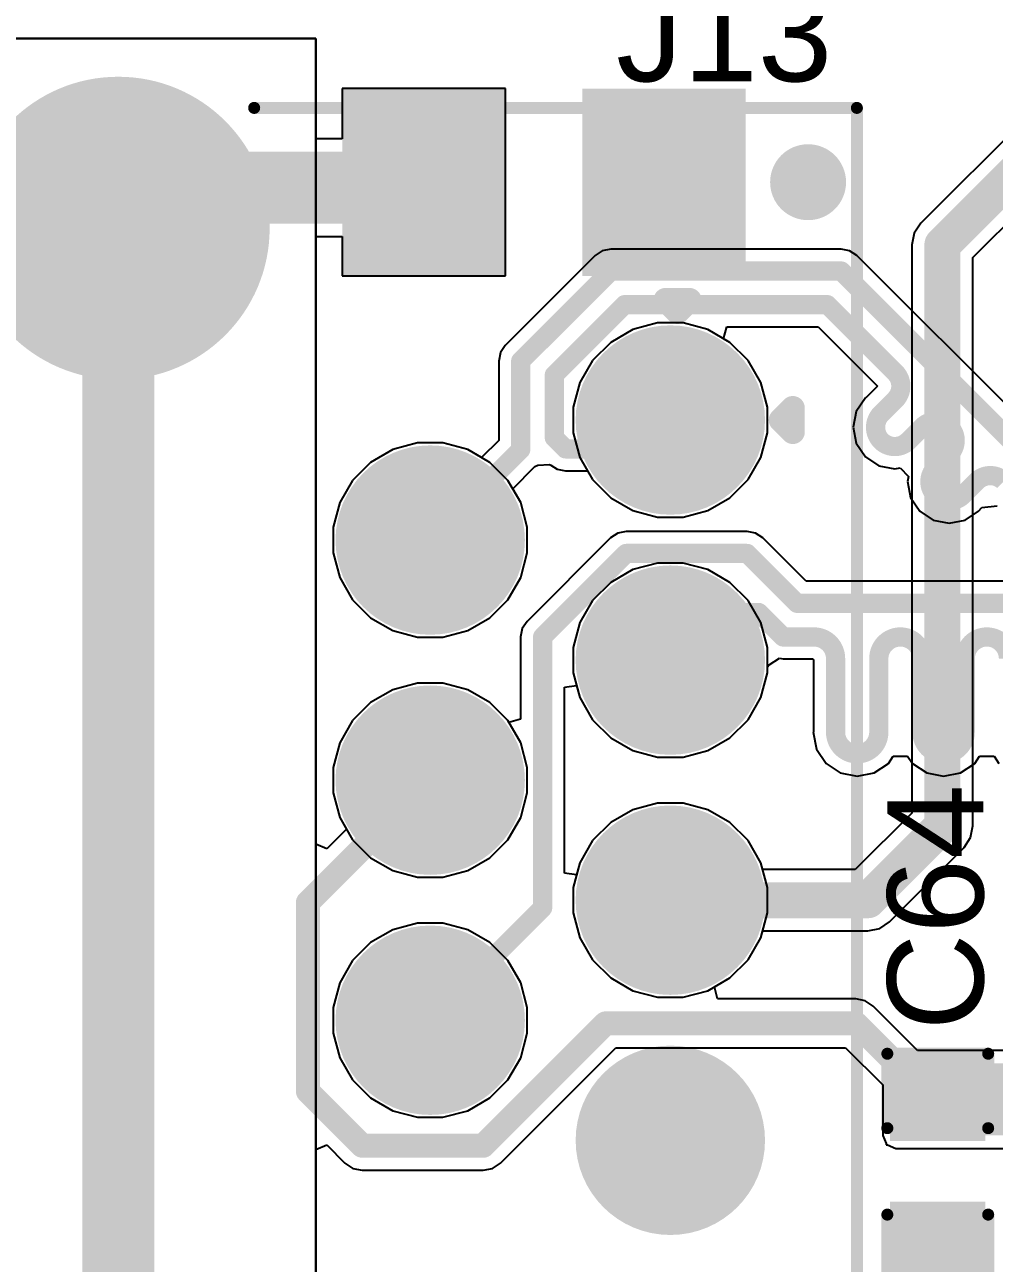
# Model space of a CAD drawing. Header units: millimetres. Extents: x -0.27 to 3.94, y -1.19 to 3.
# Drawn here: x 0.489 to 0.893, y 1.065 to 1.581 of the extents above; entities that cross this region are included whole.
import ezdxf

# ---------------------------------------------------------------- set-up
doc = ezdxf.new("R2010")
doc.units = ezdxf.units.MM
doc.header["$MEASUREMENT"] = 0
for name, color, linetype in [('BottomLayer', 5, 'Continuous'), ('BottomPaste', 16, 'Continuous'), ('BottomSolder', 6, 'Continuous'), ('MultiLayer', 9, 'Continuous'), ('PadHoleLayer', 156, 'Continuous'), ('TopLayer', 1, 'Continuous'), ('TopOverlay', 2, 'Continuous'), ('TopPaste', 8, 'Continuous'), ('TopSolder', 216, 'Continuous'), ('ViaHoleLayer', 16, 'Continuous')]:
    doc.layers.add(name, color=color, linetype=linetype)
doc.styles.add('Arial', font='', dxfattribs={"height": 0.2})
doc.styles.get('Arial').set_extended_font_data('Arial')

# ---------------------------------------------------------------- blocks, each defined once
blk = doc.blocks.new('HR861153C_134')
at = {"layer": 'BottomLayer'}
h = blk.add_hatch(color=5, dxfattribs=at)
edge = h.paths.add_edge_path()
edge.add_arc((0.3049213, -0.0253936), 0.0590551, 0, 360)
h = blk.add_hatch(color=5, dxfattribs=at)
edge = h.paths.add_edge_path()
edge.add_arc((-0.025, -0.1553149), 0.035433, 0, 360)
h = blk.add_hatch(color=5, dxfattribs=at)
edge = h.paths.add_edge_path()
edge.add_arc((0.075, -0.1553149), 0.035433, 0, 360)
h = blk.add_hatch(color=5, dxfattribs=at)
edge = h.paths.add_edge_path()
edge.add_arc((0.175, -0.1553149), 0.035433, 0, 360)
h = blk.add_hatch(color=5, dxfattribs=at)
edge = h.paths.add_edge_path()
edge.add_arc((-0.075, -0.2553149), 0.035433, 0, 360)
h = blk.add_hatch(color=5, dxfattribs=at)
edge = h.paths.add_edge_path()
edge.add_arc((0.025, -0.2553149), 0.035433, 0, 360)
h = blk.add_hatch(color=5, dxfattribs=at)
edge = h.paths.add_edge_path()
edge.add_arc((0.125, -0.2553149), 0.035433, 0, 360)
h = blk.add_hatch(color=5, dxfattribs=at)
edge = h.paths.add_edge_path()
edge.add_arc((0.225, -0.2553149), 0.035433, 0, 360)
at = {"layer": 'BottomSolder'}
h = blk.add_hatch(color=6, dxfattribs=at)
edge = h.paths.add_edge_path()
edge.add_arc((0.3049213, -0.0253936), 0.0630551, 0, 360)
h = blk.add_hatch(color=6, dxfattribs=at)
edge = h.paths.add_edge_path()
edge.add_arc((-0.025, -0.1553149), 0.039433, 0, 360)
h = blk.add_hatch(color=6, dxfattribs=at)
edge = h.paths.add_edge_path()
edge.add_arc((0.075, -0.1553149), 0.039433, 0, 360)
h = blk.add_hatch(color=6, dxfattribs=at)
edge = h.paths.add_edge_path()
edge.add_arc((0.175, -0.1553149), 0.039433, 0, 360)
h = blk.add_hatch(color=6, dxfattribs=at)
edge = h.paths.add_edge_path()
edge.add_arc((-0.075, -0.2553149), 0.039433, 0, 360)
h = blk.add_hatch(color=6, dxfattribs=at)
edge = h.paths.add_edge_path()
edge.add_arc((0.025, -0.2553149), 0.039433, 0, 360)
h = blk.add_hatch(color=6, dxfattribs=at)
edge = h.paths.add_edge_path()
edge.add_arc((0.125, -0.2553149), 0.039433, 0, 360)
h = blk.add_hatch(color=6, dxfattribs=at)
edge = h.paths.add_edge_path()
edge.add_arc((0.225, -0.2553149), 0.039433, 0, 360)
at = {"layer": 'MultiLayer'}
h = blk.add_hatch(color=9, dxfattribs=at)
edge = h.paths.add_edge_path()
edge.add_arc((0.3049213, -0.0253936), 0.0590551, 0, 360)
h = blk.add_hatch(color=9, dxfattribs=at)
edge = h.paths.add_edge_path()
edge.add_arc((-0.025, -0.1553149), 0.035433, 0, 360)
h = blk.add_hatch(color=9, dxfattribs=at)
edge = h.paths.add_edge_path()
edge.add_arc((0.075, -0.1553149), 0.035433, 0, 360)
h = blk.add_hatch(color=9, dxfattribs=at)
edge = h.paths.add_edge_path()
edge.add_arc((0.175, -0.1553149), 0.035433, 0, 360)
h = blk.add_hatch(color=9, dxfattribs=at)
edge = h.paths.add_edge_path()
edge.add_arc((-0.075, -0.2553149), 0.035433, 0, 360)
h = blk.add_hatch(color=9, dxfattribs=at)
edge = h.paths.add_edge_path()
edge.add_arc((0.025, -0.2553149), 0.035433, 0, 360)
h = blk.add_hatch(color=9, dxfattribs=at)
edge = h.paths.add_edge_path()
edge.add_arc((0.125, -0.2553149), 0.035433, 0, 360)
h = blk.add_hatch(color=9, dxfattribs=at)
edge = h.paths.add_edge_path()
edge.add_arc((0.225, -0.2553149), 0.035433, 0, 360)
at = {"layer": 'PadHoleLayer'}
h = blk.add_hatch(color=156, dxfattribs=at)
edge = h.paths.add_edge_path()
edge.add_arc((0.3049213, -0.0253936), 0.0320866, 0, 360)
h = blk.add_hatch(color=156, dxfattribs=at)
edge = h.paths.add_edge_path()
edge.add_arc((-0.025, -0.1553149), 0.0179134, 0, 360)
h = blk.add_hatch(color=156, dxfattribs=at)
edge = h.paths.add_edge_path()
edge.add_arc((0.075, -0.1553149), 0.0179134, 0, 360)
h = blk.add_hatch(color=156, dxfattribs=at)
edge = h.paths.add_edge_path()
edge.add_arc((0.175, -0.1553149), 0.0179134, 0, 360)
h = blk.add_hatch(color=156, dxfattribs=at)
edge = h.paths.add_edge_path()
edge.add_arc((-0.075, -0.2553149), 0.0179134, 0, 360)
h = blk.add_hatch(color=156, dxfattribs=at)
edge = h.paths.add_edge_path()
edge.add_arc((0.025, -0.2553149), 0.0179134, 0, 360)
h = blk.add_hatch(color=156, dxfattribs=at)
edge = h.paths.add_edge_path()
edge.add_arc((0.125, -0.2553149), 0.0179134, 0, 360)
h = blk.add_hatch(color=156, dxfattribs=at)
edge = h.paths.add_edge_path()
edge.add_arc((0.225, -0.2553149), 0.0179134, 0, 360)
at = {"layer": 'TopLayer'}
h = blk.add_hatch(color=1, dxfattribs=at)
edge = h.paths.add_edge_path()
edge.add_arc((0.3049213, -0.0253936), 0.0590551, 0, 360)
h = blk.add_hatch(color=1, dxfattribs=at)
edge = h.paths.add_edge_path()
edge.add_arc((-0.025, -0.1553149), 0.035433, 0, 360)
h = blk.add_hatch(color=1, dxfattribs=at)
edge = h.paths.add_edge_path()
edge.add_arc((0.075, -0.1553149), 0.035433, 0, 360)
h = blk.add_hatch(color=1, dxfattribs=at)
edge = h.paths.add_edge_path()
edge.add_arc((0.175, -0.1553149), 0.035433, 0, 360)
h = blk.add_hatch(color=1, dxfattribs=at)
edge = h.paths.add_edge_path()
edge.add_arc((-0.075, -0.2553149), 0.035433, 0, 360)
h = blk.add_hatch(color=1, dxfattribs=at)
edge = h.paths.add_edge_path()
edge.add_arc((0.025, -0.2553149), 0.035433, 0, 360)
h = blk.add_hatch(color=1, dxfattribs=at)
edge = h.paths.add_edge_path()
edge.add_arc((0.125, -0.2553149), 0.035433, 0, 360)
h = blk.add_hatch(color=1, dxfattribs=at)
edge = h.paths.add_edge_path()
edge.add_arc((0.225, -0.2553149), 0.035433, 0, 360)
at = {"layer": 'TopSolder'}
h = blk.add_hatch(color=216, dxfattribs=at)
edge = h.paths.add_edge_path()
edge.add_arc((0.3049213, -0.0253936), 0.0630551, 0, 360)
h = blk.add_hatch(color=216, dxfattribs=at)
edge = h.paths.add_edge_path()
edge.add_arc((-0.025, -0.1553149), 0.039433, 0, 360)
h = blk.add_hatch(color=216, dxfattribs=at)
edge = h.paths.add_edge_path()
edge.add_arc((0.075, -0.1553149), 0.039433, 0, 360)
h = blk.add_hatch(color=216, dxfattribs=at)
edge = h.paths.add_edge_path()
edge.add_arc((0.175, -0.1553149), 0.039433, 0, 360)
h = blk.add_hatch(color=216, dxfattribs=at)
edge = h.paths.add_edge_path()
edge.add_arc((-0.075, -0.2553149), 0.039433, 0, 360)
h = blk.add_hatch(color=216, dxfattribs=at)
edge = h.paths.add_edge_path()
edge.add_arc((0.025, -0.2553149), 0.039433, 0, 360)
h = blk.add_hatch(color=216, dxfattribs=at)
edge = h.paths.add_edge_path()
edge.add_arc((0.125, -0.2553149), 0.039433, 0, 360)
h = blk.add_hatch(color=216, dxfattribs=at)
edge = h.paths.add_edge_path()
edge.add_arc((0.225, -0.2553149), 0.039433, 0, 360)
at = {"layer": 'TopOverlay'}
for points, const_width in [([(0.355, -0.082), (0.355, -0.333)], 0.005), ([(0.275, -0.2533149), (0.27, -0.2583149)], 0.01), ([(0.275, -0.2533149), (0.275, -0.2633149)], 0.01), ([(0.27, -0.2583149), (0.275, -0.2633149)], 0.01), ([(0.225, -0.3013149), (0.22, -0.3063149)], 0.01), ([(0.225, -0.3013149), (0.23, -0.3063149)], 0.01), ([(0.22, -0.3063149), (0.23, -0.3063149)], 0.01), ([(-0.357, -0.333), (0.355, -0.333)], 0.005)]:
    blk.add_lwpolyline(points, dxfattribs=dict(at, const_width=const_width))
for points, const_width in [([(0.35375, -0.082, 1), (0.35625, -0.082, 1)], 0.0025), ([(0.2725, -0.2533149, 1), (0.2775, -0.2533149, 1)], 0.005), ([(0.2725, -0.2533149, 1), (0.2775, -0.2533149, 1)], 0.005), ([(0.2675, -0.2583149, 1), (0.2725, -0.2583149, 1)], 0.005), ([(0.2675, -0.2583149, 1), (0.2725, -0.2583149, 1)], 0.005), ([(0.2725, -0.2633149, 1), (0.2775, -0.2633149, 1)], 0.005), ([(0.2725, -0.2633149, 1), (0.2775, -0.2633149, 1)], 0.005), ([(0.2225, -0.3013149, 1), (0.2275, -0.3013149, 1)], 0.005), ([(0.2225, -0.3013149, 1), (0.2275, -0.3013149, 1)], 0.005), ([(0.2175, -0.3063149, 1), (0.2225, -0.3063149, 1)], 0.005), ([(0.2175, -0.3063149, 1), (0.2225, -0.3063149, 1)], 0.005), ([(0.2275, -0.3063149, 1), (0.2325, -0.3063149, 1)], 0.005), ([(0.2275, -0.3063149, 1), (0.2325, -0.3063149, 1)], 0.005), ([(0.35375, -0.333, 1), (0.35625, -0.333, 1)], 0.0025), ([(0.35375, -0.333, 1), (0.35625, -0.333, 1)], 0.0025)]:
    blk.add_lwpolyline(points, format="xyb", close=True, dxfattribs=dict(at, const_width=const_width))
blk = doc.blocks.new('C___0603_188')
at = {"layer": 'TopLayer'}
for points in [[(-0.015, 0.0175), (-0.015, -0.0175), (-0.045, -0.0175), (-0.045, 0.0175)], [(0.045, 0.0175), (0.045, -0.0175), (0.015, -0.0175), (0.015, 0.0175)]]:
    blk.add_hatch(color=1, dxfattribs=at).paths.add_polyline_path(points)
at = {"layer": 'TopPaste'}
for points in [[(-0.015, 0.0175), (-0.015, -0.0175), (-0.045, -0.0175), (-0.045, 0.0175)], [(0.045, 0.0175), (0.045, -0.0175), (0.015, -0.0175), (0.015, 0.0175)]]:
    blk.add_hatch(color=8, dxfattribs=at).paths.add_polyline_path(points)
at = {"layer": 'TopSolder'}
for points in [[(-0.0126378, 0.0198622), (-0.0126378, -0.0198622), (-0.0473622, -0.0198622), (-0.0473622, 0.0198622)], [(0.0473622, 0.0198622), (0.0473622, -0.0198622), (0.0126378, -0.0198622), (0.0126378, 0.0198622)]]:
    blk.add_hatch(color=216, dxfattribs=at).paths.add_polyline_path(points)
at = {"layer": 'TopOverlay', "const_width": 0.005}
for points in [[(-0.049, -0.021), (-0.049, 0.021)], [(-0.018, 0.021), (-0.049, 0.021)], [(0.049, 0.021), (0.018, 0.021)], [(0.049, -0.021), (0.049, 0.021)], [(-0.018, -0.021), (-0.049, -0.021)], [(0.049, -0.021), (0.018, -0.021)]]:
    blk.add_lwpolyline(points, dxfattribs=at)
at = {"layer": 'TopOverlay', "const_width": 0.0025}
for points in [[(-0.05025, 0.021, 1), (-0.04775, 0.021, 1)], [(-0.05025, 0.021, 1), (-0.04775, 0.021, 1)], [(-0.01925, 0.021, 1), (-0.01675, 0.021, 1)], [(0.01675, 0.021, 1), (0.01925, 0.021, 1)], [(0.04775, 0.021, 1), (0.05025, 0.021, 1)], [(0.04775, 0.021, 1), (0.05025, 0.021, 1)], [(-0.05025, -0.021, 1), (-0.04775, -0.021, 1)], [(-0.05025, -0.021, 1), (-0.04775, -0.021, 1)], [(-0.01925, -0.021, 1), (-0.01675, -0.021, 1)], [(0.01675, -0.021, 1), (0.01925, -0.021, 1)], [(0.04775, -0.021, 1), (0.05025, -0.021, 1)], [(0.04775, -0.021, 1), (0.05025, -0.021, 1)]]:
    blk.add_lwpolyline(points, format="xyb", close=True, dxfattribs=at)
blk = doc.blocks.new('C___1206_B_190')
at = {"layer": 'BottomLayer'}
for points in [[(-0.08, 0.035), (-0.02, 0.035), (-0.02, -0.035), (-0.08, -0.035)], [(0.02, 0.035), (0.08, 0.035), (0.08, -0.035), (0.02, -0.035)]]:
    blk.add_hatch(color=5, dxfattribs=at).paths.add_polyline_path(points)
at = {"layer": 'BottomPaste'}
for points in [[(-0.08, 0.035), (-0.02, 0.035), (-0.02, -0.035), (-0.08, -0.035)], [(0.02, 0.035), (0.08, 0.035), (0.08, -0.035), (0.02, -0.035)]]:
    blk.add_hatch(color=16, dxfattribs=at).paths.add_polyline_path(points)
at = {"layer": 'BottomSolder'}
for points in [[(-0.084, 0.039), (-0.016, 0.039), (-0.016, -0.039), (-0.084, -0.039)], [(0.016, 0.039), (0.084, 0.039), (0.084, -0.039), (0.016, -0.039)]]:
    blk.add_hatch(color=6, dxfattribs=at).paths.add_polyline_path(points)

msp = doc.modelspace()

# ---------------------------------------------------------------- hatches: boundary and pattern name
at = {"layer": 'BottomLayer'}
h = msp.add_hatch(color=5, dxfattribs=at)
edge = h.paths.add_edge_path()
edge.add_arc((0.8150005, 1.5150002), 0.011811, 0, 360)
at = {"layer": 'BottomSolder'}
h = msp.add_hatch(color=6, dxfattribs=at)
edge = h.paths.add_edge_path()
edge.add_arc((0.8150005, 1.5150002), 0.015811, 0, 360)
at = {"layer": 'TopLayer'}
h = msp.add_hatch(color=1, dxfattribs=at)
edge = h.paths.add_edge_path()
edge.add_arc((0.8150005, 1.5150002), 0.011811, 0, 360)
msp.add_hatch(color=1, dxfattribs=at).paths.add_polyline_path([(0.8515005, 1.1180002), (0.9365005, 1.1180002), (0.9365005, 1.1480002), (0.8515005, 1.1480002)])
at = {"layer": 'TopSolder'}
h = msp.add_hatch(color=216, dxfattribs=at)
edge = h.paths.add_edge_path()
edge.add_arc((0.8150005, 1.5150002), 0.015811, 0, 360)
at = {"layer": 'ViaHoleLayer'}
h = msp.add_hatch(color=16, dxfattribs=at)
edge = h.paths.add_edge_path()
edge.add_arc((0.8150005, 1.5150002), 0.0059055, 0, 360)

# ---------------------------------------------------------------- linework, layer by layer
at = {"layer": 'BottomLayer'}
for p, q in [((0, 1.5748002), (0.6099969, 1.5748002)), ((0.6099969, 1.5748002), (0.3597906, 1.5748002)), ((0.6099969, 1.5748002), (0.6100006, 0.8100002)), ((0.6099971, 1.5331173), (0.6099969, 1.5748002)), ((0.6890005, 1.5540002), (0.6210005, 1.5540002)), ((0.6210005, 1.5540002), (0.6210005, 1.5331173)), ((0.6890005, 1.4760002), (0.6890005, 1.5540002)), ((0.9060295, 1.5420122), (0.8619149, 1.4978976)), ((0.6210005, 1.5331173), (0.6099971, 1.5331173)), ((0.8836718, 1.4836065), (0.9203206, 1.5202553)), ((0.8619149, 1.4978976), (0.8591521, 1.4937629)), ((0.6100006, 0.8100003), (0.6099973, 1.4923337)), ((0.6099973, 1.4923337), (0.6210005, 1.4923337)), ((0.6210005, 1.4923337), (0.6210005, 1.4760002)), ((0.8591521, 1.4937629), (0.858182, 1.4888856)), ((0.858182, 1.4888856), (0.858182, 1.2522091)), ((0.8836718, 1.24693), (0.8836718, 1.4836065)), ((0.6210005, 1.4760002), (0.6890005, 1.4760002)), ((0.7523073, 1.4563781), (0.7420238, 1.4536227)), ((0.7629535, 1.4563781), (0.7523073, 1.4563781)), ((0.773237, 1.4536227), (0.7629535, 1.4563781)), ((0.7420238, 1.4536227), (0.732804, 1.4482996)), ((0.7824568, 1.4482996), (0.773237, 1.4536227)), ((0.732804, 1.4482996), (0.7252759, 1.4407715)), ((0.7899849, 1.4407715), (0.7824568, 1.4482996)), ((0.7252759, 1.4407715), (0.7199528, 1.4315517)), ((0.795308, 1.4315517), (0.7899849, 1.4407715)), ((0.7199528, 1.4315517), (0.7171974, 1.4212682)), ((0.7980634, 1.4212682), (0.795308, 1.4315517)), ((0.7171974, 1.4212682), (0.7171974, 1.410622)), ((0.7980634, 1.410622), (0.7980634, 1.4212682)), ((0.7171974, 1.410622), (0.7199528, 1.4003385)), ((0.795308, 1.4003385), (0.7980634, 1.410622)), ((0.6420238, 1.4036227), (0.632804, 1.3982996)), ((0.6523073, 1.4063781), (0.6420238, 1.4036227)), ((0.6629535, 1.4063781), (0.6523073, 1.4063781)), ((0.673237, 1.4036227), (0.6629535, 1.4063781)), ((0.6824568, 1.3982996), (0.673237, 1.4036227)), ((0.632804, 1.3982996), (0.6252759, 1.3907715)), ((0.6899849, 1.3907715), (0.6824568, 1.3982996)), ((0.7199528, 1.4003385), (0.7252759, 1.3911187)), ((0.7899849, 1.3911187), (0.795308, 1.4003385)), ((0.6252759, 1.3907715), (0.6199528, 1.3815517)), ((0.695308, 1.3815517), (0.6899849, 1.3907715)), ((0.7252759, 1.3911187), (0.732804, 1.3835906)), ((0.7824568, 1.3835906), (0.7899849, 1.3911187)), ((0.732804, 1.3835906), (0.7420238, 1.3782675)), ((0.773237, 1.3782675), (0.7824568, 1.3835906)), ((0.6199528, 1.3815517), (0.6171974, 1.3712682)), ((0.6980634, 1.3712682), (0.695308, 1.3815517)), ((0.7420238, 1.3782675), (0.7523073, 1.3755121)), ((0.7629535, 1.3755121), (0.773237, 1.3782675)), ((0.7523073, 1.3755121), (0.7629535, 1.3755121)), ((0.6171974, 1.3712682), (0.6171974, 1.360622)), ((0.6980634, 1.360622), (0.6980634, 1.3712682)), ((0.6171974, 1.360622), (0.6199528, 1.3503385)), ((0.695308, 1.3503385), (0.6980634, 1.360622)), ((0.7420238, 1.3536227), (0.732804, 1.3482996)), ((0.7523073, 1.3563781), (0.7420238, 1.3536227)), ((0.7629535, 1.3563781), (0.7523073, 1.3563781)), ((0.773237, 1.3536227), (0.7629535, 1.3563781)), ((0.7824568, 1.3482996), (0.773237, 1.3536227)), ((0.6199528, 1.3503385), (0.6252759, 1.3411187)), ((0.6899849, 1.3411187), (0.695308, 1.3503385)), ((0.732804, 1.3482996), (0.7252759, 1.3407715)), ((0.7899849, 1.3407715), (0.7824568, 1.3482996)), ((0.6252759, 1.3411187), (0.632804, 1.3335906)), ((0.6824568, 1.3335906), (0.6899849, 1.3411187)), ((0.7252759, 1.3407715), (0.7199528, 1.3315517)), ((0.795308, 1.3315517), (0.7899849, 1.3407715)), ((0.632804, 1.3335906), (0.6420238, 1.3282675)), ((0.673237, 1.3282675), (0.6824568, 1.3335906)), ((0.7199528, 1.3315517), (0.7171974, 1.3212682)), ((0.7980634, 1.3212682), (0.795308, 1.3315517)), ((0.6420238, 1.3282675), (0.6523073, 1.3255121)), ((0.6629535, 1.3255121), (0.673237, 1.3282675)), ((0.6523073, 1.3255121), (0.6629535, 1.3255121)), ((0.7171974, 1.3212682), (0.7171974, 1.310622)), ((0.7980634, 1.310622), (0.7980634, 1.3212682)), ((0.7171974, 1.310622), (0.7199528, 1.3003385)), ((0.795308, 1.3003385), (0.7980634, 1.310622)), ((0.6523073, 1.3063781), (0.6420238, 1.3036227)), ((0.6629535, 1.3063781), (0.6523073, 1.3063781)), ((0.673237, 1.3036227), (0.6629535, 1.3063781)), ((0.6420238, 1.3036227), (0.632804, 1.2982996)), ((0.6824568, 1.2982996), (0.673237, 1.3036227)), ((0.7199528, 1.3003385), (0.7252759, 1.2911187)), ((0.7899849, 1.2911187), (0.795308, 1.3003385)), ((0.632804, 1.2982996), (0.6252759, 1.2907715)), ((0.6899849, 1.2907715), (0.6824568, 1.2982996)), ((0.6252759, 1.2907715), (0.6199528, 1.2815517)), ((0.695308, 1.2815517), (0.6899849, 1.2907715)), ((0.7252759, 1.2911187), (0.732804, 1.2835906)), ((0.7824568, 1.2835906), (0.7899849, 1.2911187)), ((0.6199528, 1.2815517), (0.6171974, 1.2712682)), ((0.6980634, 1.2712682), (0.695308, 1.2815517)), ((0.732804, 1.2835906), (0.7420238, 1.2782675)), ((0.773237, 1.2782675), (0.7824568, 1.2835906)), ((0.7420238, 1.2782675), (0.7523073, 1.2755121)), ((0.7523073, 1.2755121), (0.7629535, 1.2755121)), ((0.7629535, 1.2755121), (0.773237, 1.2782675)), ((0.6171974, 1.2712682), (0.6171974, 1.260622)), ((0.6980634, 1.260622), (0.6980634, 1.2712682)), ((0.6171974, 1.260622), (0.6199528, 1.2503385)), ((0.695308, 1.2503385), (0.6980634, 1.260622)), ((0.7420238, 1.2536227), (0.732804, 1.2482996)), ((0.7523073, 1.2563781), (0.7420238, 1.2536227)), ((0.7629535, 1.2563781), (0.7523073, 1.2563781)), ((0.773237, 1.2536227), (0.7629535, 1.2563781)), ((0.7824568, 1.2482996), (0.773237, 1.2536227)), ((0.6199528, 1.2503385), (0.6252759, 1.2411187)), ((0.6899849, 1.2411187), (0.695308, 1.2503385)), ((0.858182, 1.2522091), (0.8346629, 1.22869)), ((0.732804, 1.2482996), (0.7252759, 1.2407715)), ((0.7899849, 1.2407715), (0.7824568, 1.2482996)), ((0.8827017, 1.2420527), (0.8836718, 1.24693)), ((0.6252759, 1.2411187), (0.632804, 1.2335906)), ((0.6824568, 1.2335906), (0.6899849, 1.2411187)), ((0.7252759, 1.2407715), (0.7199528, 1.2315517)), ((0.795308, 1.2315517), (0.7899849, 1.2407715)), ((0.8799389, 1.237918), (0.8827017, 1.2420527)), ((0.632804, 1.2335906), (0.6420238, 1.2282675)), ((0.673237, 1.2282675), (0.6824568, 1.2335906)), ((0.848954, 1.2069331), (0.8799389, 1.237918)), ((0.6420238, 1.2282675), (0.6523073, 1.2255121)), ((0.6629535, 1.2255121), (0.673237, 1.2282675)), ((0.7199528, 1.2315517), (0.7171974, 1.2212682)), ((0.7960748, 1.22869), (0.795308, 1.2315517)), ((0.8346629, 1.22869), (0.7960748, 1.22869)), ((0.6523073, 1.2255121), (0.6629535, 1.2255121)), ((0.7171974, 1.2212682), (0.7171974, 1.210622)), ((0.7171974, 1.210622), (0.7199528, 1.2003385)), ((0.6420238, 1.2036227), (0.632804, 1.1982996)), ((0.6523073, 1.2063781), (0.6420238, 1.2036227)), ((0.6629535, 1.2063781), (0.6523073, 1.2063781)), ((0.673237, 1.2036227), (0.6629535, 1.2063781)), ((0.6824568, 1.1982996), (0.673237, 1.2036227)), ((0.795308, 1.2003385), (0.7960748, 1.2032002)), ((0.7960748, 1.2032002), (0.839942, 1.2032002)), ((0.839942, 1.2032002), (0.8448193, 1.2041703)), ((0.8448193, 1.2041703), (0.848954, 1.2069331)), ((0.632804, 1.1982996), (0.6252759, 1.1907715)), ((0.6899849, 1.1907715), (0.6824568, 1.1982996)), ((0.7199528, 1.2003385), (0.7252759, 1.1911187)), ((0.7899849, 1.1911187), (0.795308, 1.2003385)), ((0.6252759, 1.1907715), (0.6199528, 1.1815517)), ((0.695308, 1.1815517), (0.6899849, 1.1907715)), ((0.7252759, 1.1911187), (0.732804, 1.1835906)), ((0.7824568, 1.1835906), (0.7899849, 1.1911187)), ((0.6199528, 1.1815517), (0.6171974, 1.1712682)), ((0.6980634, 1.1712682), (0.695308, 1.1815517)), ((0.732804, 1.1835906), (0.7420238, 1.1782675)), ((0.773237, 1.1782675), (0.7824568, 1.1835906)), ((0.7420238, 1.1782675), (0.7523073, 1.1755121)), ((0.7629535, 1.1755121), (0.773237, 1.1782675)), ((0.6171974, 1.1712682), (0.6171974, 1.160622)), ((0.6980634, 1.160622), (0.6980634, 1.1712682)), ((0.7523073, 1.1755121), (0.7629535, 1.1755121)), ((0.6171974, 1.160622), (0.6199528, 1.1503385)), ((0.695308, 1.1503385), (0.6980634, 1.160622)), ((0.6199528, 1.1503385), (0.6252759, 1.1411187)), ((0.6899849, 1.1411187), (0.695308, 1.1503385)), ((0.6252759, 1.1411187), (0.632804, 1.1335906)), ((0.6824568, 1.1335906), (0.6899849, 1.1411187)), ((0.632804, 1.1335906), (0.6420238, 1.1282675)), ((0.673237, 1.1282675), (0.6824568, 1.1335906)), ((0.6420238, 1.1282675), (0.6523073, 1.1255121)), ((0.6523073, 1.1255121), (0.6629535, 1.1255121)), ((0.6629535, 1.1255121), (0.673237, 1.1282675))]:
    msp.add_line(p, q, dxfattribs=at)
for points, const_width in [([(0.8709269, 1.4888856), (0.9150415, 1.5330002)], 0.015), ([(0.5277091, 1.4958664), (0.5445682, 1.5127255)], 0.03), ([(0.5445682, 1.5127255), (0.6527258, 1.5127255)], 0.03), ([(0.6527258, 1.5127255), (0.6550005, 1.5150002)], 0.03), ([(0.5277091, 0.8860238), (0.5277091, 1.4958664)], 0.03), ([(0.8709269, 1.24693), (0.8709269, 1.4888856)], 0.015), ([(0.839942, 1.2159451), (0.8709269, 1.24693)], 0.015), ([(0.7576304, 1.2159451), (0.839942, 1.2159451)], 0.015)]:
    msp.add_lwpolyline(points, dxfattribs=dict(at, const_width=const_width))
for points, const_width in [([(0.5370682, 1.5127255, 1), (0.5520682, 1.5127255, 1)], 0.015), ([(0.5370682, 1.5127255, 1), (0.5520682, 1.5127255, 1)], 0.015), ([(0.6452258, 1.5127255, 1), (0.6602258, 1.5127255, 1)], 0.015), ([(0.6452258, 1.5127255, 1), (0.6602258, 1.5127255, 1)], 0.015), ([(0.6475005, 1.5150002, 1), (0.6625005, 1.5150002, 1)], 0.015), ([(0.5202091, 1.4958664, 1), (0.5352091, 1.4958664, 1)], 0.015), ([(0.5202091, 1.4958664, 1), (0.5352091, 1.4958664, 1)], 0.015), ([(0.8671769, 1.4888856, 1), (0.8746769, 1.4888856, 1)], 0.0075), ([(0.8671769, 1.4888856, 1), (0.8746769, 1.4888856, 1)], 0.0075), ([(0.8671769, 1.24693, 1), (0.8746769, 1.24693, 1)], 0.0075), ([(0.8671769, 1.24693, 1), (0.8746769, 1.24693, 1)], 0.0075), ([(0.7538804, 1.2159451, 1), (0.7613804, 1.2159451, 1)], 0.0075), ([(0.836192, 1.2159451, 1), (0.843692, 1.2159451, 1)], 0.0075), ([(0.836192, 1.2159451, 1), (0.843692, 1.2159451, 1)], 0.0075)]:
    msp.add_lwpolyline(points, format="xyb", close=True, dxfattribs=dict(at, const_width=const_width))
at = {"layer": 'TopLayer'}
for p, q in [((0, 1.5748002), (0.6099969, 1.5748002)), ((0.6099969, 1.5748002), (0.0463334, 1.5748002)), ((0.6099969, 1.5748002), (0.6100006, 0.8100002)), ((0.6099985, 1.2392653), (0.6099969, 1.5748002)), ((0.7292945, 1.486478), (0.7263175, 1.4844888)), ((0.7328061, 1.4871765), (0.7292945, 1.486478)), ((0.8287994, 1.4871765), (0.7328061, 1.4871765)), ((0.832311, 1.486478), (0.8287994, 1.4871765)), ((0.835288, 1.4844888), (0.832311, 1.486478)), ((0.7263175, 1.4844888), (0.6888281, 1.4469994)), ((0.9248849, 1.3948919), (0.835288, 1.4844888)), ((0.7798167, 1.4498239), (0.7811565, 1.4548239)), ((0.7811565, 1.4548239), (0.8191996, 1.4548239)), ((0.8191996, 1.4548239), (0.8439652, 1.4300583)), ((0.7824568, 1.4482996), (0.7798167, 1.4498239)), ((0.6888281, 1.4469994), (0.6868389, 1.4440224)), ((0.7899849, 1.4407715), (0.7824568, 1.4482996)), ((0.6868389, 1.4440224), (0.6861404, 1.4405108)), ((0.6861404, 1.4405108), (0.6861404, 1.4074323)), ((0.795308, 1.4315517), (0.7899849, 1.4407715)), ((0.7980634, 1.4212682), (0.795308, 1.4315517)), ((0.8439652, 1.4300583), (0.8390671, 1.4251602)), ((0.8388454, 1.4251601), (0.8350882, 1.419537)), ((0.8390671, 1.4251602), (0.8388453, 1.4251603)), ((0.8388453, 1.4251603), (0.8388454, 1.4251601)), ((0.7980634, 1.410622), (0.7980634, 1.4212682)), ((0.8350882, 1.419537), (0.8337688, 1.4129039)), ((0.795308, 1.4003385), (0.7980634, 1.410622)), ((0.8337688, 1.4129039), (0.8350882, 1.4062708)), ((0.6420238, 1.4036227), (0.632804, 1.3982996)), ((0.6523073, 1.4063781), (0.6420238, 1.4036227)), ((0.6629535, 1.4063781), (0.6523073, 1.4063781)), ((0.673237, 1.4036227), (0.6629535, 1.4063781)), ((0.6790022, 1.4002941), (0.673237, 1.4036227)), ((0.6861404, 1.4074323), (0.6790022, 1.4002941)), ((0.8350882, 1.4062708), (0.8388452, 1.400648)), ((0.632804, 1.3982996), (0.6252759, 1.3907715)), ((0.7899849, 1.3911187), (0.795308, 1.4003385)), ((0.8388452, 1.400648), (0.838845, 1.4006478)), ((0.838845, 1.4006478), (0.8388453, 1.4006474)), ((0.8388453, 1.4006474), (0.8444687, 1.3968903)), ((0.6919794, 1.3873169), (0.7012667, 1.3966042)), ((0.7012667, 1.3966042), (0.7025075, 1.3971778)), ((0.7025075, 1.3971778), (0.7073277, 1.3974183)), ((0.7073277, 1.3974183), (0.7078565, 1.3971991)), ((0.7078565, 1.3971991), (0.7104913, 1.3954385)), ((0.7104913, 1.3954385), (0.714003, 1.39474)), ((0.714003, 1.39474), (0.7231851, 1.39474)), ((0.7231851, 1.39474), (0.7252759, 1.3911187)), ((0.8444687, 1.3968903), (0.8511018, 1.3955709)), ((0.8511018, 1.3955709), (0.8532973, 1.3960076)), ((0.8532973, 1.3960076), (0.8568329, 1.392472)), ((0.6252759, 1.3907715), (0.6199528, 1.3815517)), ((0.7252759, 1.3911187), (0.732804, 1.3835906)), ((0.7824568, 1.3835906), (0.7899849, 1.3911187)), ((0.8568329, 1.392472), (0.8563962, 1.3902765)), ((0.8563962, 1.3902765), (0.8577156, 1.3836434)), ((0.695308, 1.3815517), (0.6919794, 1.3873169)), ((0.732804, 1.3835906), (0.7420238, 1.3782675)), ((0.773237, 1.3782675), (0.7824568, 1.3835906)), ((0.8577156, 1.3836434), (0.8614726, 1.3780206)), ((0.6199528, 1.3815517), (0.6171974, 1.3712682)), ((0.6980634, 1.3712682), (0.695308, 1.3815517)), ((0.7420238, 1.3782675), (0.7523073, 1.3755121)), ((0.7629535, 1.3755121), (0.773237, 1.3782675)), ((0.8614726, 1.3780206), (0.8614724, 1.3780204)), ((0.8614724, 1.3780204), (0.8614727, 1.37802)), ((0.8614727, 1.37802), (0.8670961, 1.3742629)), ((0.8803623, 1.3742629), (0.8859853, 1.3780201)), ((0.8859853, 1.3780201), (0.8859854, 1.37802)), ((0.8859854, 1.37802), (0.8874127, 1.3795397)), ((0.8874127, 1.3795397), (0.8938022, 1.3802213)), ((0.7523073, 1.3755121), (0.7629535, 1.3755121)), ((0.8670961, 1.3742629), (0.8737292, 1.3729435)), ((0.8737292, 1.3729435), (0.8803623, 1.3742629)), ((0.6171974, 1.3712682), (0.6171974, 1.360622)), ((0.6980634, 1.360622), (0.6980634, 1.3712682)), ((0.7357141, 1.368856), (0.7327371, 1.3668668)), ((0.7392257, 1.3695545), (0.7357141, 1.368856)), ((0.7896225, 1.3695545), (0.7392257, 1.3695545)), ((0.7931342, 1.368856), (0.7896225, 1.3695545)), ((0.7961111, 1.3668668), (0.7931342, 1.368856)), ((0.7327371, 1.3668668), (0.6979538, 1.3320835)), ((0.8142108, 1.3487671), (0.7961111, 1.3668668)), ((0.6171974, 1.360622), (0.6199528, 1.3503385)), ((0.695308, 1.3503385), (0.6980634, 1.360622)), ((0.6199528, 1.3503385), (0.6252759, 1.3411187)), ((0.6899849, 1.3411187), (0.695308, 1.3503385)), ((1.0058193, 1.3487671), (0.8142108, 1.3487671)), ((0.6252759, 1.3411187), (0.632804, 1.3335906)), ((0.6824568, 1.3335906), (0.6899849, 1.3411187)), ((0.632804, 1.3335906), (0.6420238, 1.3282675)), ((0.673237, 1.3282675), (0.6824568, 1.3335906)), ((0.6979538, 1.3320835), (0.6959646, 1.3291065)), ((0.6420238, 1.3282675), (0.6523073, 1.3255121)), ((0.6629535, 1.3255121), (0.673237, 1.3282675)), ((0.6959646, 1.3291065), (0.6952661, 1.3255949)), ((0.6523073, 1.3255121), (0.6629535, 1.3255121)), ((0.6952661, 1.3255949), (0.6952661, 1.2912835)), ((0.7987314, 1.3140048), (0.8030635, 1.3167223)), ((0.8030635, 1.3167223), (0.8046109, 1.3164145)), ((0.8046109, 1.3164145), (0.8169832, 1.3164145)), ((0.8169832, 1.3164145), (0.8170687, 1.3162081)), ((0.8170687, 1.3162081), (0.8172751, 1.3161226)), ((0.8172751, 1.3161226), (0.8172751, 1.2859126)), ((0.795308, 1.3003385), (0.7980634, 1.310622)), ((0.7980634, 1.313128), (0.7987314, 1.3140048)), ((0.7980634, 1.310622), (0.7980634, 1.313128)), ((0.6523073, 1.3063781), (0.6420238, 1.3036227)), ((0.6629535, 1.3063781), (0.6523073, 1.3063781)), ((0.673237, 1.3036227), (0.6629535, 1.3063781)), ((0.7136187, 1.3046592), (0.7186187, 1.3053175)), ((0.7186187, 1.3053175), (0.7199528, 1.3003385)), ((0.6420238, 1.3036227), (0.632804, 1.2982996)), ((0.6824568, 1.2982996), (0.673237, 1.3036227)), ((0.7136187, 1.227231), (0.7136187, 1.3046592)), ((0.7199528, 1.3003385), (0.7252759, 1.2911187)), ((0.7899849, 1.2911187), (0.795308, 1.3003385)), ((0.632804, 1.2982996), (0.6252759, 1.2907715)), ((0.6899849, 1.2907715), (0.6824568, 1.2982996)), ((0.6252759, 1.2907715), (0.6199528, 1.2815517)), ((0.6904364, 1.2899894), (0.6899849, 1.2907715)), ((0.6952661, 1.2912835), (0.6904364, 1.2899894)), ((0.7252759, 1.2911187), (0.732804, 1.2835906)), ((0.7824568, 1.2835906), (0.7899849, 1.2911187)), ((0.8172751, 1.2859126), (0.8170988, 1.2859126)), ((0.8170988, 1.2859126), (0.8184958, 1.2788894)), ((0.6199528, 1.2815517), (0.6171974, 1.2712682)), ((0.732804, 1.2835906), (0.7420238, 1.2782675)), ((0.773237, 1.2782675), (0.7824568, 1.2835906)), ((0.7420238, 1.2782675), (0.7523073, 1.2755121)), ((0.7523073, 1.2755121), (0.7629535, 1.2755121)), ((0.7629535, 1.2755121), (0.773237, 1.2782675)), ((0.8184958, 1.2788894), (0.8224742, 1.2729354)), ((0.8484286, 1.2729354), (0.8504446, 1.2759526)), ((0.8504446, 1.2759526), (0.8564582, 1.2759526)), ((0.8564582, 1.2759526), (0.8584742, 1.2729354)), ((0.8844286, 1.2729354), (0.8864446, 1.2759526)), ((0.8864446, 1.2759526), (0.8924582, 1.2759526)), ((0.8924582, 1.2759526), (0.8944742, 1.2729354)), ((0.6171974, 1.2712682), (0.6171974, 1.260622)), ((0.8224742, 1.2729354), (0.8284282, 1.268957)), ((0.8284282, 1.268957), (0.8354514, 1.26756)), ((0.8354514, 1.26756), (0.8424746, 1.268957)), ((0.8424746, 1.268957), (0.8484286, 1.2729354)), ((0.8584742, 1.2729354), (0.8644282, 1.268957)), ((0.8644282, 1.268957), (0.8714514, 1.26756)), ((0.8714514, 1.26756), (0.8784746, 1.268957)), ((0.8784746, 1.268957), (0.8844286, 1.2729354)), ((0.6171974, 1.260622), (0.6199528, 1.2503385)), ((0.7420238, 1.2536227), (0.732804, 1.2482996)), ((0.7523073, 1.2563781), (0.7420238, 1.2536227)), ((0.7629535, 1.2563781), (0.7523073, 1.2563781)), ((0.773237, 1.2536227), (0.7629535, 1.2563781)), ((0.7824568, 1.2482996), (0.773237, 1.2536227)), ((0.6199528, 1.2503385), (0.6227536, 1.2454875)), ((0.6227536, 1.2454875), (0.614618, 1.2373519)), ((0.732804, 1.2482996), (0.7252759, 1.2407715)), ((0.7899849, 1.2407715), (0.7824568, 1.2482996)), ((0.614618, 1.2373519), (0.6099985, 1.2392653)), ((0.7252759, 1.2407715), (0.7199528, 1.2315517)), ((0.795308, 1.2315517), (0.7899849, 1.2407715)), ((0.7199528, 1.2315517), (0.7186187, 1.2265727)), ((0.7980634, 1.2212682), (0.795308, 1.2315517)), ((0.7186187, 1.2265727), (0.7136187, 1.227231)), ((0.7980634, 1.210622), (0.7980634, 1.2212682)), ((0.795308, 1.2003385), (0.7980634, 1.210622)), ((0.7899849, 1.1911187), (0.795308, 1.2003385)), ((0.7824568, 1.1835906), (0.7899849, 1.1911187)), ((0.7759574, 1.1798381), (0.7824568, 1.1835906)), ((0.7772972, 1.1748381), (0.7759574, 1.1798381)), ((0.8348585, 1.1748381), (0.7772972, 1.1748381)), ((0.8387603, 1.174062), (0.8348585, 1.1748381)), ((0.8420681, 1.1718518), (0.8387603, 1.174062)), ((0.8605077, 1.1534122), (0.8420681, 1.1718518)), ((0.6869095, 1.106469), (0.7348868, 1.1544463)), ((0.7348868, 1.1544463), (0.8306352, 1.1544463)), ((0.8306352, 1.1544463), (0.8460885, 1.138993)), ((0.9365005, 1.1534122), (0.8605077, 1.1534122)), ((0.8460885, 1.138993), (0.8460885, 1.1180002)), ((0.8460885, 1.1180002), (0.8475005, 1.1145912)), ((0.8475005, 1.1145912), (0.8475005, 1.1140002)), ((0.6099991, 1.1120764), (0.6146186, 1.1139898)), ((0.6100006, 0.8100002), (0.6099991, 1.1120764)), ((0.6146186, 1.1139898), (0.6221394, 1.106469)), ((0.8475005, 1.1140002), (0.8480915, 1.1140002)), ((0.8480915, 1.1140002), (0.8515005, 1.1125882)), ((0.8515005, 1.1125882), (0.9365005, 1.1125882)), ((0.6221394, 1.106469), (0.6254472, 1.1042588)), ((0.6254472, 1.1042588), (0.629349, 1.1034827)), ((0.6796999, 1.1034827), (0.6836017, 1.1042588)), ((0.6836017, 1.1042588), (0.6869095, 1.106469)), ((0.629349, 1.1034827), (0.6796999, 1.1034827))]:
    msp.add_line(p, q, dxfattribs=at)
for points, const_width in [([(0.6953167, 1.4405108), (0.7328061, 1.4780002)], 0.008), ([(0.7328061, 1.4780002), (0.8287994, 1.4780002)], 0.008), ([(0.8287994, 1.4780002), (0.921084, 1.3857156)], 0.008), ([(0.7093167, 1.4347119), (0.738605, 1.4640002)], 0.008), ([(0.738605, 1.4640002), (0.8230005, 1.4640002)], 0.008), ([(0.8230005, 1.4640002), (0.837143, 1.4498577)], 0.008), ([(0.837143, 1.4498577), (0.8512855, 1.4357152)], 0.008), ([(0.6953167, 1.4036314), (0.6953167, 1.4405108)], 0.008), ([(0.7093167, 1.4086026), (0.7093167, 1.4347119)], 0.008), ([(0.8454449, 1.4185608), (0.8512855, 1.4244014)], 0.008), ([(0.7456016, 1.4039163), (0.7576304, 1.4159451)], 0.008), ([(0.8567586, 1.4072471), (0.8625991, 1.4130876)], 0.008), ([(0.8739127, 1.4130876), (0.8739128, 1.4130877)], 0.008), ([(0.8739128, 1.4130877), (0.8739129, 1.4130876)], 0.008), ([(0.8739128, 1.4130875), (0.8739129, 1.4130876)], 0.008), ([(0.7093167, 1.4086026), (0.714003, 1.4039163)], 0.008), ([(0.8454448, 1.4072471), (0.8454449, 1.407247)], 0.008), ([(0.8567586, 1.407247), (0.8567586, 1.4072471)], 0.008), ([(0.6576304, 1.3659451), (0.6953167, 1.4036314)], 0.008), ([(0.714003, 1.4039163), (0.7456016, 1.4039163)], 0.008), ([(0.8680723, 1.3959334), (0.8739128, 1.4017739)], 0.008), ([(0.8739128, 1.4017738), (0.8739128, 1.4017739)], 0.008), ([(0.879386, 1.3846197), (0.8852266, 1.3904603)], 0.008), ([(0.8680722, 1.3846197), (0.8680723, 1.3846196)], 0.008), ([(0.879386, 1.3846196), (0.879386, 1.3846197)], 0.008), ([(0.7044424, 1.3255949), (0.7392257, 1.3603782)], 0.008), ([(0.7392257, 1.3603782), (0.7881425, 1.3603782)], 0.008), ([(0.7881425, 1.3603782), (0.7896225, 1.3603782)], 0.008), ([(0.7896225, 1.3603782), (0.8104098, 1.3395908)], 0.008), ([(0.8104098, 1.3395908), (0.8866196, 1.3395908)], 0.008), ([(0.8866196, 1.3395908), (1.0058193, 1.3395908)], 0.008), ([(0.7679455, 1.3159451), (0.7877874, 1.335787)], 0.008), ([(0.7877874, 1.335787), (0.7944147, 1.335787)], 0.008), ([(0.7944147, 1.335787), (0.8046109, 1.3255908)], 0.008), ([(0.7044424, 1.2127571), (0.7044424, 1.3255949)], 0.008), ([(0.8046109, 1.3255908), (0.8174514, 1.3255908)], 0.008), ([(0.8264514, 1.2859126), (0.8264514, 1.3165908)], 0.008), ([(0.8444514, 1.2859126), (0.8444514, 1.3165908)], 0.008), ([(0.8624514, 1.2859126), (0.8624514, 1.3165908)], 0.008), ([(0.8804514, 1.2859126), (0.8804514, 1.3165908)], 0.008), ([(0.7576304, 1.3159451), (0.7594509, 1.3159451)], 0.008), ([(0.7594509, 1.3159451), (0.7679455, 1.3159451)], 0.008), ([(0.6067155, 1.2150302), (0.6576304, 1.2659451)], 0.01), ([(0.6067155, 1.1363121), (0.6067155, 1.2150302)], 0.01), ([(0.6576304, 1.1659451), (0.7044424, 1.2127571)], 0.008), ([(0.6796999, 1.1136786), (0.7306635, 1.1646422)], 0.01), ([(0.7306635, 1.1646422), (0.8348585, 1.1646422)], 0.01), ([(0.8348585, 1.1646422), (0.8665005, 1.1330002)], 0.01), ([(0.6067155, 1.1363121), (0.629349, 1.1136786)], 0.01), ([(0.8665005, 1.1330002), (0.8690005, 1.1330002)], 0.01), ([(0.629349, 1.1136786), (0.6796999, 1.1136786)], 0.01)]:
    msp.add_lwpolyline(points, dxfattribs=dict(at, const_width=const_width))
for points, const_width in [([(0.7308061, 1.4780002, 1), (0.7348061, 1.4780002, 1)], 0.004), ([(0.7308061, 1.4780002, 1), (0.7348061, 1.4780002, 1)], 0.004), ([(0.8267994, 1.4780002, 1), (0.8307994, 1.4780002, 1)], 0.004), ([(0.8267994, 1.4780002, 1), (0.8307994, 1.4780002, 1)], 0.004), ([(0.736605, 1.4640002, 1), (0.740605, 1.4640002, 1)], 0.004), ([(0.736605, 1.4640002, 1), (0.740605, 1.4640002, 1)], 0.004), ([(0.8210005, 1.4640002, 1), (0.8250005, 1.4640002, 1)], 0.004), ([(0.8210005, 1.4640002, 1), (0.8250005, 1.4640002, 1)], 0.004), ([(0.835143, 1.4498577, 1), (0.839143, 1.4498577, 1)], 0.004), ([(0.835143, 1.4498577, 1), (0.839143, 1.4498577, 1)], 0.004), ([(0.6933167, 1.4405108, 1), (0.6973167, 1.4405108, 1)], 0.004), ([(0.6933167, 1.4405108, 1), (0.6973167, 1.4405108, 1)], 0.004), ([(0.8492855, 1.4357152, 1), (0.8532855, 1.4357152, 1)], 0.004), ([(0.8492855, 1.4357152, 1), (0.8532855, 1.4357152, 1)], 0.004), ([(0.7073167, 1.4347119, 1), (0.7113167, 1.4347119, 1)], 0.004), ([(0.7073167, 1.4347119, 1), (0.7113167, 1.4347119, 1)], 0.004), ([(0.8492855, 1.4244014, 1), (0.8532855, 1.4244014, 1)], 0.004), ([(0.8492855, 1.4244014, 1), (0.8532855, 1.4244014, 1)], 0.004), ([(0.7556304, 1.4159451, 1), (0.7596304, 1.4159451, 1)], 0.004), ([(0.8434449, 1.4185608, 1), (0.8474449, 1.4185608, 1)], 0.004), ([(0.8434449, 1.4185608, 1), (0.8474449, 1.4185608, 1)], 0.004), ([(0.8605991, 1.4130876, 1), (0.8645991, 1.4130876, 1)], 0.004), ([(0.8605991, 1.4130876, 1), (0.8645991, 1.4130876, 1)], 0.004), ([(0.8719127, 1.4130876, 1), (0.8759127, 1.4130876, 1)], 0.004), ([(0.8719128, 1.4130877, 1), (0.8759128, 1.4130877, 1)], 0.004), ([(0.8719128, 1.4130877, 1), (0.8759128, 1.4130877, 1)], 0.004), ([(0.8719128, 1.4130877, 1), (0.8759128, 1.4130877, 1)], 0.004), ([(0.8719128, 1.4130875, 1), (0.8759128, 1.4130875, 1)], 0.004), ([(0.8719129, 1.4130876, 1), (0.8759129, 1.4130876, 1)], 0.004), ([(0.8719129, 1.4130876, 1), (0.8759129, 1.4130876, 1)], 0.004), ([(0.8719129, 1.4130876, 1), (0.8759129, 1.4130876, 1)], 0.004), ([(0.7073167, 1.4086026, 1), (0.7113167, 1.4086026, 1)], 0.004), ([(0.7073167, 1.4086026, 1), (0.7113167, 1.4086026, 1)], 0.004), ([(0.8434448, 1.4072471, 1), (0.8474448, 1.4072471, 1)], 0.004), ([(0.8434448, 1.4072471, 1), (0.8474448, 1.4072471, 1)], 0.004), ([(0.8434449, 1.407247, 1), (0.8474449, 1.407247, 1)], 0.004), ([(0.8434449, 1.407247, 1), (0.8474449, 1.407247, 1)], 0.004), ([(0.8547586, 1.4072471, 1), (0.8587586, 1.4072471, 1)], 0.004), ([(0.8547586, 1.4072471, 1), (0.8587586, 1.4072471, 1)], 0.004), ([(0.8547586, 1.407247, 1), (0.8587586, 1.407247, 1)], 0.004), ([(0.8547586, 1.407247, 1), (0.8587586, 1.407247, 1)], 0.004), ([(0.6933167, 1.4036314, 1), (0.6973167, 1.4036314, 1)], 0.004), ([(0.6933167, 1.4036314, 1), (0.6973167, 1.4036314, 1)], 0.004), ([(0.712003, 1.4039163, 1), (0.716003, 1.4039163, 1)], 0.004), ([(0.712003, 1.4039163, 1), (0.716003, 1.4039163, 1)], 0.004), ([(0.7436016, 1.4039163, 1), (0.7476016, 1.4039163, 1)], 0.004), ([(0.7436016, 1.4039163, 1), (0.7476016, 1.4039163, 1)], 0.004), ([(0.8719128, 1.4017739, 1), (0.8759128, 1.4017739, 1)], 0.004), ([(0.8719128, 1.4017739, 1), (0.8759128, 1.4017739, 1)], 0.004), ([(0.8719128, 1.4017738, 1), (0.8759128, 1.4017738, 1)], 0.004), ([(0.8719128, 1.4017738, 1), (0.8759128, 1.4017738, 1)], 0.004), ([(0.8660723, 1.3959334, 1), (0.8700723, 1.3959334, 1)], 0.004), ([(0.8660723, 1.3959334, 1), (0.8700723, 1.3959334, 1)], 0.004), ([(0.8832266, 1.3904603, 1), (0.8872266, 1.3904603, 1)], 0.004), ([(0.8832266, 1.3904603, 1), (0.8872266, 1.3904603, 1)], 0.004), ([(0.8660722, 1.3846197, 1), (0.8700722, 1.3846197, 1)], 0.004), ([(0.8660722, 1.3846197, 1), (0.8700722, 1.3846197, 1)], 0.004), ([(0.8660723, 1.3846196, 1), (0.8700723, 1.3846196, 1)], 0.004), ([(0.8660723, 1.3846196, 1), (0.8700723, 1.3846196, 1)], 0.004), ([(0.877386, 1.3846197, 1), (0.881386, 1.3846197, 1)], 0.004), ([(0.877386, 1.3846197, 1), (0.881386, 1.3846197, 1)], 0.004), ([(0.877386, 1.3846196, 1), (0.881386, 1.3846196, 1)], 0.004), ([(0.877386, 1.3846196, 1), (0.881386, 1.3846196, 1)], 0.004), ([(0.6556304, 1.3659451, 1), (0.6596304, 1.3659451, 1)], 0.004), ([(0.7372257, 1.3603782, 1), (0.7412257, 1.3603782, 1)], 0.004), ([(0.7372257, 1.3603782, 1), (0.7412257, 1.3603782, 1)], 0.004), ([(0.7861425, 1.3603782, 1), (0.7901425, 1.3603782, 1)], 0.004), ([(0.7861425, 1.3603782, 1), (0.7901425, 1.3603782, 1)], 0.004), ([(0.7876225, 1.3603782, 1), (0.7916225, 1.3603782, 1)], 0.004), ([(0.7876225, 1.3603782, 1), (0.7916225, 1.3603782, 1)], 0.004), ([(0.8084098, 1.3395908, 1), (0.8124098, 1.3395908, 1)], 0.004), ([(0.8084098, 1.3395908, 1), (0.8124098, 1.3395908, 1)], 0.004), ([(0.8846196, 1.3395908, 1), (0.8886196, 1.3395908, 1)], 0.004), ([(0.8846196, 1.3395908, 1), (0.8886196, 1.3395908, 1)], 0.004), ([(0.7857874, 1.335787, 1), (0.7897874, 1.335787, 1)], 0.004), ([(0.7857874, 1.335787, 1), (0.7897874, 1.335787, 1)], 0.004), ([(0.7924147, 1.335787, 1), (0.7964147, 1.335787, 1)], 0.004), ([(0.7924147, 1.335787, 1), (0.7964147, 1.335787, 1)], 0.004), ([(0.7024424, 1.3255949, 1), (0.7064424, 1.3255949, 1)], 0.004), ([(0.7024424, 1.3255949, 1), (0.7064424, 1.3255949, 1)], 0.004), ([(0.8026109, 1.3255908, 1), (0.8066109, 1.3255908, 1)], 0.004), ([(0.8026109, 1.3255908, 1), (0.8066109, 1.3255908, 1)], 0.004), ([(0.8154514, 1.3255908, 1), (0.8194514, 1.3255908, 1)], 0.004), ([(0.8154514, 1.3255908, 1), (0.8194514, 1.3255908, 1)], 0.004), ([(0.8244514, 1.3165908, 1), (0.8284514, 1.3165908, 1)], 0.004), ([(0.8244514, 1.3165908, 1), (0.8284514, 1.3165908, 1)], 0.004), ([(0.8424514, 1.3165908, 1), (0.8464514, 1.3165908, 1)], 0.004), ([(0.8424514, 1.3165908, 1), (0.8464514, 1.3165908, 1)], 0.004), ([(0.8604514, 1.3165908, 1), (0.8644514, 1.3165908, 1)], 0.004), ([(0.8604514, 1.3165908, 1), (0.8644514, 1.3165908, 1)], 0.004), ([(0.8784514, 1.3165908, 1), (0.8824514, 1.3165908, 1)], 0.004), ([(0.8784514, 1.3165908, 1), (0.8824514, 1.3165908, 1)], 0.004), ([(0.7556304, 1.3159451, 1), (0.7596304, 1.3159451, 1)], 0.004), ([(0.7574509, 1.3159451, 1), (0.7614509, 1.3159451, 1)], 0.004), ([(0.7574509, 1.3159451, 1), (0.7614509, 1.3159451, 1)], 0.004), ([(0.7659455, 1.3159451, 1), (0.7699455, 1.3159451, 1)], 0.004), ([(0.7659455, 1.3159451, 1), (0.7699455, 1.3159451, 1)], 0.004), ([(0.8244514, 1.2859126, 1), (0.8284514, 1.2859126, 1)], 0.004), ([(0.8244514, 1.2859126, 1), (0.8284514, 1.2859126, 1)], 0.004), ([(0.8424514, 1.2859126, 1), (0.8464514, 1.2859126, 1)], 0.004), ([(0.8424514, 1.2859126, 1), (0.8464514, 1.2859126, 1)], 0.004), ([(0.8604514, 1.2859126, 1), (0.8644514, 1.2859126, 1)], 0.004), ([(0.8604514, 1.2859126, 1), (0.8644514, 1.2859126, 1)], 0.004), ([(0.8784514, 1.2859126, 1), (0.8824514, 1.2859126, 1)], 0.004), ([(0.8784514, 1.2859126, 1), (0.8824514, 1.2859126, 1)], 0.004), ([(0.6551304, 1.2659451, 1), (0.6601304, 1.2659451, 1)], 0.005), ([(0.6042155, 1.2150302, 1), (0.6092155, 1.2150302, 1)], 0.005), ([(0.6042155, 1.2150302, 1), (0.6092155, 1.2150302, 1)], 0.005), ([(0.7024424, 1.2127571, 1), (0.7064424, 1.2127571, 1)], 0.004), ([(0.7024424, 1.2127571, 1), (0.7064424, 1.2127571, 1)], 0.004), ([(0.6556304, 1.1659451, 1), (0.6596304, 1.1659451, 1)], 0.004), ([(0.7281635, 1.1646422, 1), (0.7331635, 1.1646422, 1)], 0.005), ([(0.7281635, 1.1646422, 1), (0.7331635, 1.1646422, 1)], 0.005), ([(0.8323585, 1.1646422, 1), (0.8373585, 1.1646422, 1)], 0.005), ([(0.8323585, 1.1646422, 1), (0.8373585, 1.1646422, 1)], 0.005), ([(0.6042155, 1.1363121, 1), (0.6092155, 1.1363121, 1)], 0.005), ([(0.6042155, 1.1363121, 1), (0.6092155, 1.1363121, 1)], 0.005), ([(0.8640005, 1.1330002, 1), (0.8690005, 1.1330002, 1)], 0.005), ([(0.8640005, 1.1330002, 1), (0.8690005, 1.1330002, 1)], 0.005), ([(0.8665005, 1.1330002, 1), (0.8715005, 1.1330002, 1)], 0.005), ([(0.626849, 1.1136786, 1), (0.631849, 1.1136786, 1)], 0.005), ([(0.626849, 1.1136786, 1), (0.631849, 1.1136786, 1)], 0.005), ([(0.6771999, 1.1136786, 1), (0.6821999, 1.1136786, 1)], 0.005), ([(0.6771999, 1.1136786, 1), (0.6821999, 1.1136786, 1)], 0.005)]:
    msp.add_lwpolyline(points, format="xyb", close=True, dxfattribs=dict(at, const_width=const_width))
at = {"layer": 'TopLayer', "const_width": 0.008}
for points in [[(0.8512855, 1.4357152, -0.4142187400559924), (0.8512855, 1.4244014)], [(0.8454449, 1.407247, -0.4142135623730951), (0.8454449, 1.4185608)], [(0.8625991, 1.4130876, -0.4142135623730951), (0.8739129, 1.4130876)], [(0.8739128, 1.4130877, -0.4142213289503146), (0.8739128, 1.4017738)], [(0.8567586, 1.407247, -0.4142161511664093), (0.8454448, 1.4072471)], [(0.8680723, 1.3846196, -0.4142135623730951), (0.8680723, 1.3959334)], [(0.8852266, 1.3904603, -0.4142187400559924), (0.8965404, 1.3904603)], [(0.879386, 1.3846196, -0.4142161511664093), (0.8680722, 1.3846197)], [(0.8174514, 1.3255908, -0.4142135623730951), (0.8264514, 1.3165908)], [(0.8444514, 1.3165908, -0.9999999999999999), (0.8624514, 1.3165908)], [(0.8804514, 1.3165908, -0.9999999999999999), (0.8984514, 1.3165908)], [(0.8444514, 1.2859126, -0.9999999999999999), (0.8264514, 1.2859126)], [(0.8804514, 1.2859126, -0.9999999999999999), (0.8624514, 1.2859126)]]:
    msp.add_lwpolyline(points, format="xyb", dxfattribs=at)

# ---------------------------------------------------------------- block references
for name, p, rotation in [('HR861153C_134', (0.5023155, 1.1909451), 90), ('C___1206_B_190', (0.7050005, 1.5150002), 180), ('C___0603_188', (0.8690005, 1.1030002), 270)]:
    msp.add_blockref(name, p, dxfattribs=dict(rotation=rotation))

# ---------------------------------------------------------------- texts
at = {"layer": 'TopOverlay', "style": 'Arial'}
msp.add_text('J13', height=0.04, dxfattribs=at).set_placement((0.7350162, 1.5570065))
msp.add_text('C64', height=0.04, rotation=90, dxfattribs=at).set_placement((0.8879939, 1.1616842))

doc.saveas('drawing.dxf')
